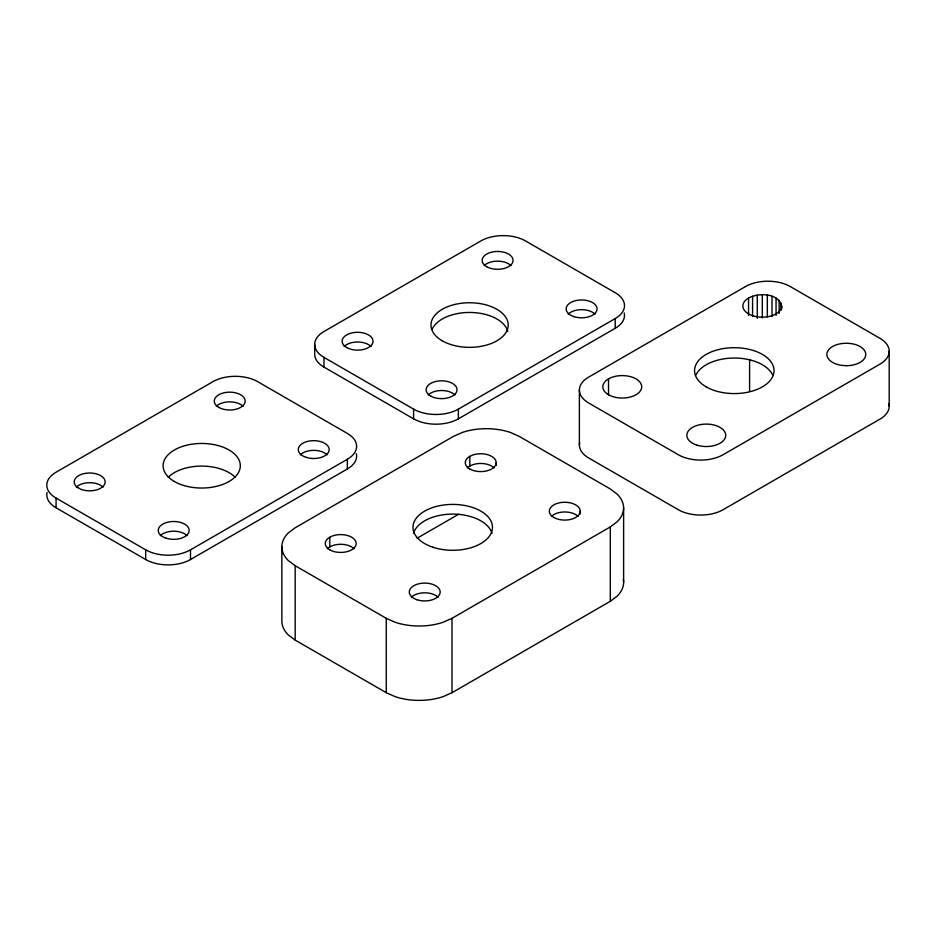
<?xml version="1.0" encoding="UTF-8"?>
<svg xmlns="http://www.w3.org/2000/svg" width="936" height="936" viewBox="0 0 936 936"><rect width="100%" height="100%" fill="white"/><g stroke="black" fill="none" stroke-linecap="round" stroke-linejoin="round"><path stroke-width="1.4" d="M610.307 526.921L617.233 521.703A47.666 27.518 0 0 0 617.233 494.185L610.307 488.966L519.211 436.375L510.178 432.373A47.666 27.518 0 0 0 462.513 432.373L453.469 436.375L295.179 527.775L288.241 532.993A47.666 27.518 0 0 0 288.241 560.512L295.179 565.73L386.264 618.322L395.296 622.323A47.666 27.518 0 0 0 442.962 622.323L452.006 618.322L610.307 526.921L610.307 601.298L452.006 692.698L442.962 696.7A47.666 27.518 0 0 1 395.296 696.7L386.264 692.698L295.179 640.107L288.241 634.889A47.666 27.518 0 0 1 281.853 621.13L281.853 546.753M610.307 601.298L617.233 596.08A47.666 27.518 0 0 0 623.364 579.454M56.078 498.092L145.7 549.83A31.684 18.287 0 0 0 190.511 549.83L347.338 459.284A31.684 18.287 0 0 0 347.338 433.415L257.716 381.677A31.684 18.287 0 0 0 212.905 381.677L56.078 472.212A31.684 18.287 0 0 0 56.078 498.092L56.078 507.792L145.7 559.529A31.684 18.287 0 0 0 190.511 559.529L347.338 468.983A31.684 18.287 0 0 0 356.347 453.656M323.961 357.388L413.583 409.126A31.684 18.287 0 0 0 458.383 409.126L615.221 318.579A31.684 18.287 0 0 0 615.221 292.711L525.599 240.973A31.684 18.287 0 0 0 480.788 240.973L323.961 331.519A31.684 18.287 0 0 0 323.961 357.388L323.961 367.087L413.583 418.825A31.684 18.287 0 0 0 458.383 418.825L615.221 328.279A31.684 18.287 0 0 0 624.23 312.963M417.105 538.212L458.71 514.203M748.554 315.385L748.554 298.034C759.061 292.149 781.888 293.167 781.735 308.857M889.2 351.234L889.2 406.212M781.08 303.065L781.08 310.296M779.138 300.351L779.138 313.373M776.049 298.034L776.049 315.385M772.013 296.244L772.013 316.497M767.333 295.121L767.333 316.824M762.302 294.746L762.302 317.889M757.271 295.121L757.271 318.275M752.579 296.244L752.579 316.497M749.607 359.506L749.607 391.178M623.622 507.944L623.622 582.321M615.221 318.579L615.221 328.279M608.529 378.869L608.529 394.793M580.203 511.173L580.203 513.946M579.384 390.043L579.384 445.021M496.185 462.676L496.185 465.449M469.825 456.37L469.825 466.07M458.383 409.126L458.383 418.825M452.006 618.322L452.006 692.698M413.583 409.126L413.583 418.825M386.264 618.322L386.264 692.698M347.338 459.284L347.338 468.983M329.8 537.205L329.8 546.916M314.683 344.448L314.683 354.159A31.684 18.287 0 0 0 323.961 367.087M295.179 565.73L295.179 640.107M190.511 549.83L190.511 559.529M145.7 549.83L145.7 559.529M432.292 328.981A38.622 22.3 0 0 1 471.604 312.484A38.622 22.3 0 0 1 507.733 331.262M568.234 314.122A15.444 8.915 0 0 1 594.992 314.122M428.208 394.969A15.444 8.915 0 0 1 454.966 394.969M344.191 346.46A15.444 8.915 0 0 1 370.948 346.46M484.216 265.613A15.444 8.915 0 0 1 510.974 265.613M551.386 516.426A15.444 8.915 0 0 1 578.132 516.426M467.368 467.918A15.444 8.915 0 0 1 494.114 467.918M413.49 533.462A39.745 22.944 0 0 1 452.743 514.11A39.745 22.944 0 0 1 491.985 533.462M411.36 597.262A15.444 8.915 0 0 1 438.106 597.262M327.343 548.753A15.444 8.915 0 0 1 354.089 548.753M781.735 305.967A19.445 11.22 0 0 1 754.861 316.333A19.445 11.22 0 0 1 748.554 298.034M888.931 403.825A31.684 18.287 0 0 1 879.922 419.152L723.095 509.699A31.684 18.287 0 0 1 678.284 509.699L588.662 457.95A31.684 18.287 0 0 1 579.653 442.634M695.904 375.055A39.745 22.944 0 0 1 734.292 358.043A39.745 22.944 0 0 1 772.68 375.055M160.325 535.673A15.444 8.915 0 0 1 187.083 535.673M56.078 507.792A31.684 18.287 0 0 1 47.069 492.465M168.258 477.243A38.622 22.3 0 0 1 235.158 477.243M76.307 487.165A15.444 8.915 0 0 1 103.065 487.165M216.333 406.318A15.444 8.915 0 0 1 243.091 406.318M300.351 454.826A15.444 8.915 0 0 1 327.109 454.826M745.489 286.568L588.662 377.114A31.684 18.287 0 0 0 588.662 402.983L678.284 454.72A31.684 18.287 0 0 0 723.095 454.72L879.922 364.174A31.684 18.287 0 0 0 879.922 338.305L790.3 286.568A31.684 18.287 0 0 0 745.489 286.568M846.308 365.695L841.277 365.309A19.445 11.22 0 0 1 829.471 360.079L827.529 357.376A19.445 11.22 0 0 1 842.938 343.418A19.445 11.22 0 0 1 865.683 353.492A19.445 11.22 0 0 1 846.308 365.695M442.283 340.821A38.622 22.3 0 0 0 506.891 330.817A38.622 22.3 0 0 0 459.599 303.51A38.622 22.3 0 0 0 442.283 340.821M346.648 347.525A15.444 8.915 0 0 0 372.493 343.524A15.444 8.915 0 0 0 353.574 332.608A15.444 8.915 0 0 0 346.648 347.525M486.673 266.678A15.444 8.915 0 0 0 512.519 262.688A15.444 8.915 0 0 0 493.6 251.761A15.444 8.915 0 0 0 486.673 266.678M573.885 316.602A15.444 8.915 0 0 0 597.063 308.88A15.444 8.915 0 0 0 573.885 301.158A15.444 8.915 0 0 0 573.885 316.602M430.665 396.033A15.444 8.915 0 0 0 456.499 392.032A15.444 8.915 0 0 0 437.592 381.116A15.444 8.915 0 0 0 430.665 396.033M553.843 517.479A15.444 8.915 0 0 0 579.676 513.49A15.444 8.915 0 0 0 560.758 502.562A15.444 8.915 0 0 0 553.843 517.479M469.825 468.983A15.444 8.915 0 0 0 495.659 464.981A15.444 8.915 0 0 0 476.74 454.054A15.444 8.915 0 0 0 469.825 468.983M432.865 547.221A39.745 22.944 0 0 0 492.476 527.342A39.745 22.944 0 0 0 432.865 507.476A39.745 22.944 0 0 0 432.865 547.221M329.8 549.818A15.444 8.915 0 0 0 355.633 545.828A15.444 8.915 0 0 0 336.714 534.901A15.444 8.915 0 0 0 329.8 549.818M417.011 599.742A15.444 8.915 0 0 0 440.177 592.02A15.444 8.915 0 0 0 417.011 584.298A15.444 8.915 0 0 0 417.011 599.742M612.553 396.536A19.445 11.22 0 0 0 641.71 386.814A19.445 11.22 0 0 0 612.553 377.091A19.445 11.22 0 0 0 612.553 396.536M696.571 445.033A19.445 11.22 0 0 0 725.728 435.322A19.445 11.22 0 0 0 696.571 425.599A19.445 11.22 0 0 0 696.571 445.033M706.189 386.86A39.745 22.944 0 0 0 772.68 376.576A39.745 22.944 0 0 0 724.008 348.473A39.745 22.944 0 0 0 706.189 386.86M165.976 538.153A15.444 8.915 0 0 0 189.154 530.419A15.444 8.915 0 0 0 165.976 522.697A15.444 8.915 0 0 0 165.976 538.153M174.4 481.513A38.622 22.3 0 0 0 239.008 471.522A38.622 22.3 0 0 0 191.716 444.214A38.622 22.3 0 0 0 174.4 481.513M218.79 407.382A15.444 8.915 0 0 0 244.635 403.381A15.444 8.915 0 0 0 225.716 392.465A15.444 8.915 0 0 0 218.79 407.382M306.002 457.306A15.444 8.915 0 0 0 329.18 449.584A15.444 8.915 0 0 0 306.002 441.862A15.444 8.915 0 0 0 306.002 457.306M78.764 488.229A15.444 8.915 0 0 0 104.61 484.228A15.444 8.915 0 0 0 85.691 473.3A15.444 8.915 0 0 0 78.764 488.229"/></g></svg>
